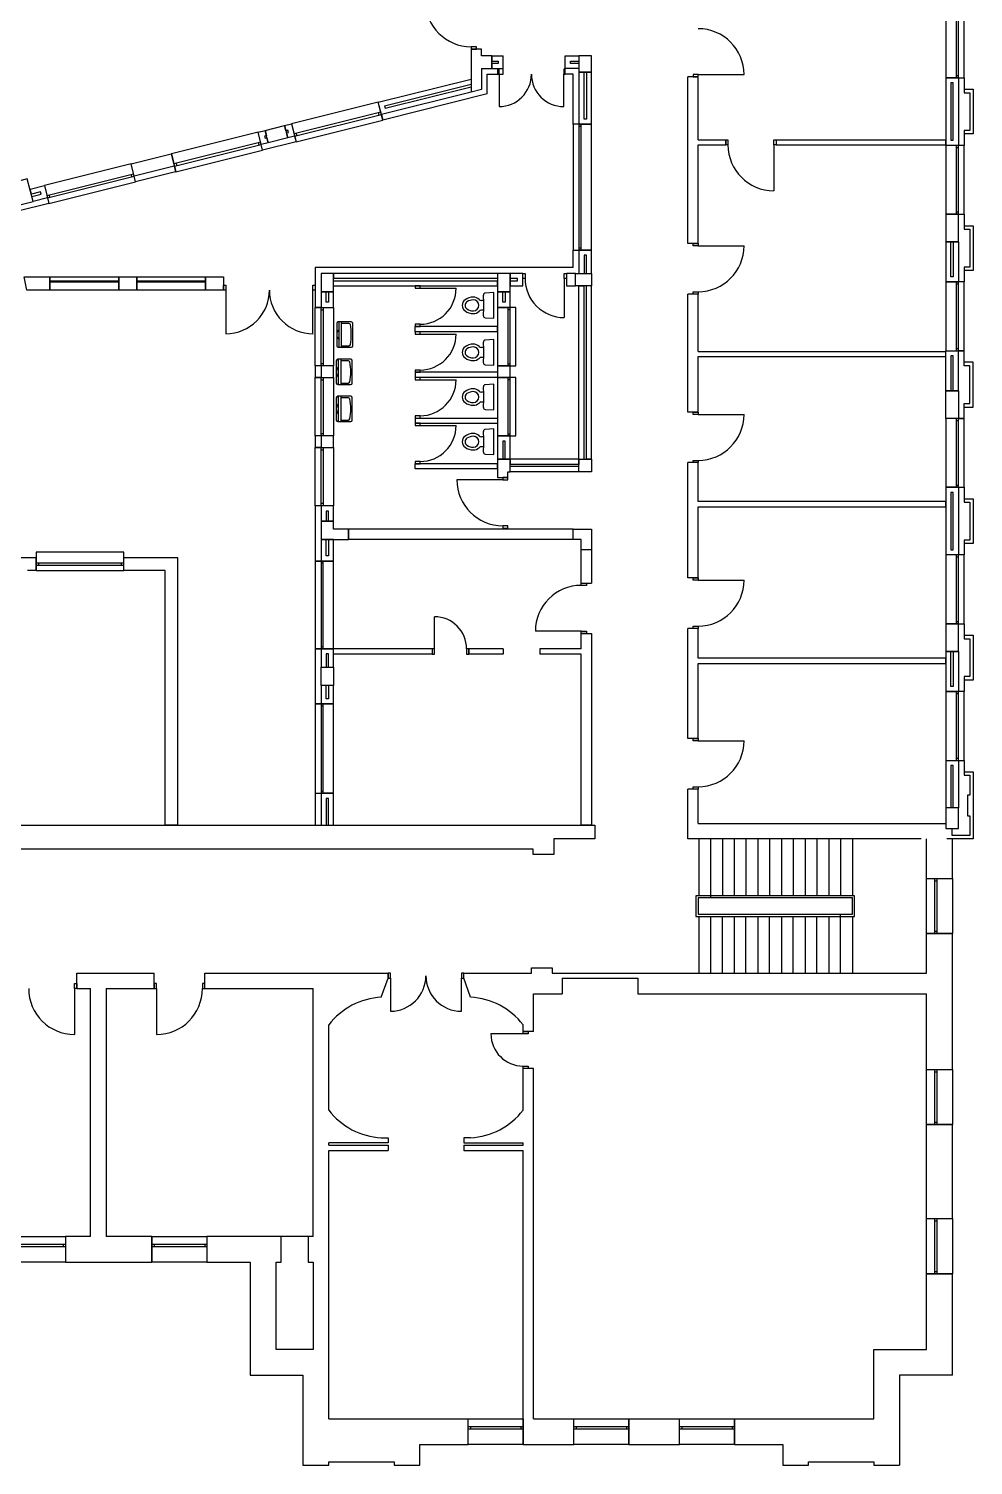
# Model space of a CAD drawing. Header units: millimetres. Extents: x -242071 to 82444, y -53139 to 112036.
# Drawn here: x 25009 to 45938, y -41702 to -9895 of the extents above; entities that cross this region are included whole.
import ezdxf

# ---------------------------------------------------------------- set-up
doc = ezdxf.new("R2010")
doc.units = ezdxf.units.MM
for name, color, linetype in [('Columns_conc_steel_timber', 5, 'Continuous'), ('Fixture_Sanitary', 2, 'Continuous'), ('Open_stairs_and_ramps', 2, 'Continuous'), ('Walls_brick_block_etc', 3, 'Continuous'), ('Windows_and_doors_to_brickwork', 1, 'Continuous')]:
    doc.layers.add(name, color=color, linetype=linetype)

msp = doc.modelspace()

# ---------------------------------------------------------------- linework, layer by layer
at = {"layer": 'Columns_conc_steel_timber', "color": 4, "linetype": 'Continuous'}
for p, q in [((34813.1, -10346), (34813.1, -11296.8)), ((35041.7, -10777.8), (35041.7, -11242.2)), ((35041.7, -11242.2), (34813.1, -11296.8)), ((37124.5, -15591.1), (37124.5, -15311.7)), ((37124.5, -15311.7), (37480.1, -15311.7)), ((37480.1, -15311.7), (37480.1, -15591.1)), ((37480.1, -15591.1), (37124.5, -15591.1)), ((37073.7, -20975.9), (37480.1, -20975.9))]:
    msp.add_line(p, q, dxfattribs=at)
for points in [[(35041.7, -10777.8), (35270.3, -10777.8), (35270.3, -10498.4), (35041.7, -10498.4), (35041.7, -10346), (34813.1, -10346)], [(37480.1, -10498.4), (37200.7, -10498.4), (37200.7, -10854), (37480.1, -10854), (37480.1, -10498.4)], [(30247.8, -12148.9), (30679.1, -12041.3), (30746.7, -12312.4), (30315.4, -12420), (30247.8, -12148.9)], [(27345.8, -13161.2), (27278.2, -12890.1), (28165.4, -12668.7), (28233, -12939.7), (27345.8, -13161.2)], [(24838.3, -13787), (25109.4, -13719.3), (24976.5, -13218.2), (24706.5, -13289.8)], [(45608.1, -14613.2), (45608.1, -14003.6), (45328.7, -14003.6), (45328.7, -14613.2), (45608.1, -14613.2)], [(31765.1, -15718.1), (31765.1, -15311.7), (31485.7, -15311.7), (31485.7, -15718.1), (31765.1, -15718.1)], [(35676.7, -15718.1), (35676.7, -15311.7), (35397.3, -15311.7), (35397.3, -15718.1), (35676.7, -15718.1)], [(45608.1, -17915.2), (45608.1, -18524.8), (45328.7, -18524.8), (45328.7, -17915.2), (45608.1, -17915.2)], [(35676.7, -19426.5), (35397.3, -19426.5), (35397.3, -19832.9), (35625.9, -19832.9), (35625.9, -19705.9), (35676.7, -19705.9), (35676.7, -19426.5)], [(37480.1, -19705.9), (37200.7, -19705.9), (37200.7, -19426.5), (37480.1, -19426.5), (37480.1, -19705.9)], [(32095.3, -21204.5), (32095.3, -20975.9), (31765.1, -20975.9), (31765.1, -20798.1), (31485.7, -20798.1), (31485.7, -21204.5), (32095.3, -21204.5)], [(37480.1, -20975.9), (37480.1, -21433.1), (37251.5, -21433.1), (37251.5, -21204.5), (37073.7, -21204.5), (37073.7, -20975.9)], [(45608.1, -23681), (45608.1, -23071.4), (45328.7, -23071.4), (45328.7, -23681), (45608.1, -23681)], [(31765.1, -24436.7), (31485.7, -24436.7), (31485.7, -24030.3), (31765.1, -24030.3), (31765.1, -24436.7)], [(45608.1, -27605.3), (45608.1, -27148.1), (45328.7, -27148.1), (45328.7, -27605.3), (45608.1, -27605.3)]]:
    msp.add_lwpolyline(points, dxfattribs=at)
at = {"layer": 'Fixture_Sanitary', "color": 1, "linetype": 'Continuous'}
for p, q in [((35315.2, -15735.1), (35121.7, -15747.4)), ((35092.7, -15910.1), (35041.8, -15910.1)), ((35092.7, -16130.1), (35041.8, -16130.1)), ((31836, -16419.5), (31836, -16913.6)), ((32156.4, -16386.6), (31869, -16386.6)), ((31885.4, -16946.6), (31885.4, -16386.6)), ((31934.8, -16386.6), (31934.8, -16946.6)), ((32103.1, -16419.5), (31934.8, -16419.5)), ((32189.3, -16913.6), (32189.3, -16419.5)), ((35315.2, -16776.1), (35121.7, -16788.4)), ((31869, -16946.6), (32156.4, -16946.6)), ((31934.8, -16913.6), (32103.1, -16913.6)), ((35092.7, -16951.1), (35041.8, -16951.1)), ((35092.7, -17171.1), (35041.8, -17171.1)), ((31824.5, -17247.5), (31824.5, -17741.6)), ((32144.9, -17214.5), (31857.4, -17214.5)), ((31873.9, -17774.5), (31873.9, -17214.5)), ((31923.3, -17214.5), (31923.3, -17774.5)), ((32091.6, -17247.5), (31923.3, -17247.5)), ((32177.8, -17741.6), (32177.8, -17247.5)), ((31857.4, -17774.5), (32144.9, -17774.5)), ((31923.3, -17741.6), (32091.6, -17741.6)), ((35315.2, -17765.2), (35121.7, -17777.5)), ((31824.5, -18066.6), (31824.5, -18560.7)), ((32144.9, -18033.6), (31857.4, -18033.6)), ((31873.9, -18593.6), (31873.9, -18033.6)), ((31923.3, -18033.6), (31923.3, -18593.6)), ((32091.6, -18066.6), (31923.3, -18066.6)), ((32177.8, -18560.7), (32177.8, -18066.6)), ((35092.7, -17940.2), (35041.8, -17940.2)), ((35092.7, -18160.2), (35041.8, -18160.2)), ((31857.4, -18593.6), (32144.9, -18593.6)), ((31923.3, -18560.7), (32091.6, -18560.7)), ((35315.2, -18754.2), (35121.7, -18766.6)), ((35092.7, -18929.2), (35041.8, -18929.2)), ((35092.7, -19149.2), (35041.8, -19149.2))]:
    msp.add_line(p, q, dxfattribs=at)
for points in [[(35121.7, -16292.7), (35315.2, -16305.1), (35315.2, -15735.1)], [(35121.7, -17333.7), (35315.2, -17346.1), (35315.2, -16776.1)], [(35121.7, -18322.8), (35315.2, -18335.2), (35315.2, -17765.2)], [(35121.7, -19311.9), (35315.2, -19324.2), (35315.2, -18754.2)]]:
    msp.add_lwpolyline(points, dxfattribs=at)
for centre, radius, start, end in [((34766.5, -16020.1), 151.3, 126.6261, 180), ((34860.7, -16146.8), 309.2, 90, 126.6263), ((34860.7, -16156.8), 257.7, 90, 123.32962), ((34860.7, -16020.1), 182.5, 46.36985, 90), ((34860.7, -16020.1), 121, 270, 90), ((35041.8, -15830.1), 80, 226.37005, 270), ((35124.2, -15787.4), 40, 93.65683, 185.38977), ((32657.7, -16020.1), 2437.5, 354.60986, 5.39017), ((34766.5, -16020.1), 151.3, 180, 233.37362), ((34860.7, -15893.4), 309.2, 233.3737, 270), ((34770.7, -16020.1), 94.1, 123.32945, 180), ((34770.7, -16020.1), 94.1, 180, 236.67095), ((34860.7, -15883.4), 257.7, 236.67053, 270), ((34860.7, -16020.1), 182.5, 270, 313.63041), ((35041.8, -16210.1), 80, 90, 133.62995), ((31869, -16419.5), 32.9, 90, 180), ((32103.1, -16452.5), 32.9, 10.8411, 90), ((30985.1, -16666.6), 1171.3, 349.15806, 10.84194), ((32156.4, -16419.5), 32.9, 0, 90), ((35124.2, -16252.8), 40, 174.61023, 266.34317), ((31995.2, -16666.6), 159.2, 133.60285, 226.3973), ((35124.2, -16828.4), 40, 93.65688, 185.38977), ((32657.7, -17061.1), 2437.5, 354.60983, 5.39016), ((31869, -16913.6), 32.9, 180, 270), ((32103.1, -16880.7), 32.9, 270, 349.15994), ((32156.4, -16913.6), 32.9, 270, 0), ((34766.5, -17061.1), 151.3, 126.62624, 180), ((34766.5, -17061.1), 151.3, 180, 233.37376), ((34860.7, -17187.8), 309.2, 90, 126.6263), ((34770.7, -17061.1), 94.1, 123.32966, 180), ((34770.7, -17061.1), 94.1, 180, 236.67116), ((34860.7, -17197.8), 257.7, 90, 123.32969), ((34860.7, -16924.4), 257.7, 236.6706, 270), ((34860.7, -17061.1), 182.5, 46.36972, 90), ((34860.7, -17061.1), 121, 270, 90), ((35041.8, -16871.1), 80, 226.36975, 270), ((35041.8, -17251.1), 80, 90, 133.62995), ((31857.4, -17247.5), 32.9, 90, 180), ((31983.7, -17494.5), 159.2, 133.6027, 226.3973), ((32091.6, -17280.4), 32.9, 10.84086, 90), ((30973.6, -17494.5), 1171.3, 349.15806, 10.84191), ((32144.9, -17247.5), 32.9, 0, 90), ((34860.7, -16934.4), 309.2, 233.3737, 270), ((34860.7, -17061.1), 182.5, 270, 313.63028), ((35124.2, -17293.8), 40, 174.6111, 266.34317), ((31857.4, -17741.6), 32.9, 180, 270), ((32091.6, -17708.6), 32.9, 270, 349.1581), ((32144.9, -17741.6), 32.9, 270, 0), ((35124.2, -17817.4), 40, 93.65683, 185.38977), ((31857.4, -18066.6), 32.9, 90, 180), ((32091.6, -18099.5), 32.9, 10.84295, 90), ((30973.6, -18313.6), 1171.3, 349.15806, 10.84191), ((32144.9, -18066.6), 32.9, 0, 90), ((34766.5, -18050.2), 151.3, 126.6261, 180), ((34766.5, -18050.2), 151.3, 180, 233.37362), ((34860.7, -18176.8), 309.2, 90, 126.62624), ((34770.7, -18050.2), 94.1, 123.32966, 180), ((34770.7, -18050.2), 94.1, 180, 236.67095), ((34860.7, -18186.9), 257.7, 90, 123.32977), ((34860.7, -17913.4), 257.7, 236.67053, 270), ((34860.7, -18050.2), 182.5, 46.36985, 90), ((34860.7, -18050.2), 121, 270, 90), ((35041.8, -17860.2), 80, 226.37005, 270), ((32657.7, -18050.2), 2437.5, 354.60984, 5.39017), ((31983.7, -18313.6), 159.2, 133.60285, 226.39761), ((34860.7, -17923.5), 309.2, 233.3737, 270), ((34860.7, -18050.2), 182.5, 270, 313.63028), ((35041.8, -18240.2), 80, 90, 133.63025), ((35124.2, -18282.9), 40, 174.61023, 266.34323), ((31857.4, -18560.7), 32.9, 180, 270), ((32091.6, -18527.7), 32.9, 270, 349.15914), ((32144.9, -18560.7), 32.9, 270, 0), ((34766.5, -19039.2), 151.3, 126.62638, 180), ((34766.5, -19039.2), 151.3, 180, 233.3739), ((34860.7, -19165.9), 309.2, 90, 126.62637), ((34770.7, -19039.2), 94.1, 123.32966, 180), ((34770.7, -19039.2), 94.1, 180, 236.67157), ((34860.7, -19176), 257.7, 90, 123.32969), ((34860.7, -19039.2), 182.5, 46.36972, 90), ((34860.7, -19039.2), 121, 270, 90), ((35041.8, -18849.2), 80, 226.36975, 270), ((35124.2, -18806.5), 40, 93.65688, 185.39064), ((32657.7, -19039.2), 2437.5, 354.60983, 5.39014), ((34860.7, -18912.5), 309.2, 233.37376, 270), ((34860.7, -18902.5), 257.7, 236.67075, 270), ((34860.7, -19039.2), 182.5, 270, 313.63028), ((35041.8, -19229.2), 80, 90, 133.62965), ((35124.2, -19271.9), 40, 174.6111, 266.34323)]:
    msp.add_arc(centre, radius, start, end, dxfattribs=at)
at = {"layer": 'Open_stairs_and_ramps', "color": 2, "linetype": 'Continuous'}
for p, q in [((39854.1, -27833.9), (39854.1, -29091.2)), ((40116, -27833.9), (40116, -29142)), ((40377.8, -27833.9), (40377.8, -29091.2)), ((40639.7, -27833.9), (40639.7, -29091.2)), ((40901.6, -27833.9), (40901.6, -29091.2)), ((41163.5, -27833.9), (41163.5, -29091.2)), ((41425.4, -27833.9), (41425.4, -29091.2)), ((41687.3, -27833.9), (41687.3, -29091.2)), ((41949.2, -27833.9), (41949.2, -29091.2)), ((42211.1, -27833.9), (42211.1, -29091.2)), ((42473, -27833.9), (42473, -29091.2)), ((42734.8, -27833.9), (42734.8, -29091.2)), ((42996.7, -27833.9), (42996.7, -29091.2)), ((43258.6, -27833.9), (43258.6, -29091.2)), ((39854.1, -29548.4), (39854.1, -30805.7)), ((40116, -29548.4), (40116, -30805.7)), ((40377.8, -30805.7), (40377.8, -29548.4)), ((40639.7, -29548.4), (40639.7, -30805.7)), ((40901.6, -30805.7), (40901.6, -29548.4)), ((41163.5, -29548.4), (41163.5, -30805.7)), ((41425.4, -30805.7), (41425.4, -29548.4)), ((41687.3, -29548.4), (41687.3, -30805.7)), ((41949.2, -30805.7), (41949.2, -29548.4)), ((42211.1, -29548.4), (42211.1, -30805.7)), ((42473, -30805.7), (42473, -29548.4)), ((42734.8, -29548.4), (42734.8, -30805.7)), ((42996.7, -30805.7), (42996.7, -29497.6)), ((43258.6, -29548.4), (43258.6, -30805.7))]:
    msp.add_line(p, q, dxfattribs=at)
for points in [[(43309.4, -29548.4), (43309.4, -29091.2), (39791.5, -29091.2), (39791.5, -29548.4), (43309.4, -29548.4)], [(43258.6, -29497.6), (43258.6, -29142), (39842.3, -29142), (39842.3, -29497.6), (43258.6, -29497.6)]]:
    msp.add_lwpolyline(points, dxfattribs=at)
at = {"layer": 'Walls_brick_block_etc', "color": 3, "linetype": 'Continuous'}
for p, q in [((35270.3, -10498.4), (35524.3, -10498.4)), ((35270.3, -10498.4), (35270.3, -10612.7)), ((35270.3, -10663.5), (35270.3, -10777.8)), ((35270.3, -10777.8), (35524.3, -10777.8)), ((35524.3, -10777.8), (35524.3, -10498.4)), ((35524.3, -10904.8), (35524.3, -10777.8)), ((36897.3, -10904.8), (36897.3, -10777.8)), ((35168.7, -10904.8), (35524.3, -10904.8)), ((35168.7, -11339.7), (35168.7, -10904.8)), ((37073.7, -10904.8), (36897.3, -10904.8)), ((37073.7, -12009.7), (37073.7, -10904.8)), ((39842.3, -10962), (39613.7, -10962)), ((39613.7, -14651.3), (39613.7, -10962)), ((39842.3, -12352.6), (39842.3, -10962)), ((45608.1, -10981), (45328.7, -10981)), ((45328.7, -10981), (45328.7, -12479.6)), ((45443, -11095.3), (45443, -12365.3)), ((45493.8, -11095.3), (45443, -11095.3)), ((45493.8, -12365.3), (45493.8, -11095.3)), ((45608.1, -10981), (45735.1, -10981)), ((45608.1, -10981), (45608.1, -12479.6)), ((45735.1, -10981), (45735.1, -11311.2)), ((35168.7, -11339.7), (32853.7, -11917.5)), ((45735.1, -11235), (45938.3, -11235)), ((45735.1, -11311.2), (45862.1, -11311.2)), ((45862.1, -11311.2), (45862.1, -12149.4)), ((45938.3, -11235), (45938.3, -12225.6)), ((32823, -11794.2), (32853.7, -11917.5)), ((37200.7, -12009.7), (37073.7, -12009.7)), ((39842.3, -12352.6), (40451.9, -12352.6)), ((40451.9, -12352.6), (40451.9, -12466.9)), ((41569.5, -12352.6), (45328.7, -12352.6)), ((41569.5, -12352.6), (41569.5, -12466.9)), ((45328.7, -12466.9), (45328.7, -12352.6)), ((45443, -12365.3), (45493.8, -12365.3)), ((45735.1, -12149.4), (45735.1, -12479.6)), ((45862.1, -12149.4), (45735.1, -12149.4)), ((45938.3, -12225.6), (45735.1, -12225.6)), ((39842.3, -12466.9), (40451.9, -12466.9)), ((39842.3, -14651.3), (39842.3, -12466.9)), ((41569.5, -12466.9), (45328.7, -12466.9)), ((45608.1, -12479.6), (45328.7, -12479.6)), ((45735.1, -12479.6), (45608.1, -12479.6)), ((25454.3, -13764.1), (24765.7, -13936)), ((45328.7, -14613.2), (45328.7, -15502.2)), ((45608.1, -14613.2), (45328.7, -14613.2)), ((45608.1, -14613.2), (45608.1, -15502.2)), ((37073.7, -15184.7), (37073.7, -14797.4)), ((39842.3, -14651.3), (39613.7, -14651.3)), ((31358.7, -15184.7), (31358.7, -16067.4)), ((37073.7, -15184.7), (31358.7, -15184.7)), ((24911.4, -15389.2), (25478.7, -15389.2)), ((25478.7, -15389.2), (25478.7, -15683.6)), ((31765.1, -15311.7), (31765.1, -15426)), ((35397.3, -15311.7), (31765.1, -15311.7)), ((35397.3, -15426), (31765.1, -15426)), ((31765.1, -15591.1), (31765.1, -15476.8)), ((31765.1, -15476.8), (35397.3, -15476.8)), ((35397.3, -15311.7), (35397.3, -15426)), ((35397.3, -15591.1), (35397.3, -15476.8)), ((45328.7, -15502.2), (45608.1, -15502.2)), ((31765.1, -15591.1), (35397.3, -15591.1)), ((37200.7, -15591.1), (37315, -15591.1)), ((37200.7, -19426.5), (37200.7, -15591.1)), ((37315, -19426.5), (37315, -15591.1)), ((37365.8, -19426.5), (37365.8, -15591.1)), ((37480.1, -15591.1), (37365.8, -15591.1)), ((37480.1, -19426.5), (37480.1, -15591.1)), ((39842.3, -15768.9), (39613.7, -15768.9)), ((39613.7, -18385.1), (39613.7, -15768.9)), ((39842.3, -17038.9), (39842.3, -15768.9)), ((31485.7, -16067.4), (31358.7, -16067.4)), ((33568.5, -16603.9), (33568.5, -16489.6)), ((35397.3, -16489.6), (33568.5, -16489.6)), ((35397.3, -16603.9), (35397.3, -16489.6)), ((35397.3, -16603.9), (33568.5, -16603.9)), ((39842.3, -17038.9), (45328.7, -17038.9)), ((39842.3, -17153.2), (45328.7, -17153.2)), ((39842.3, -18385.1), (39842.3, -17153.2)), ((45328.7, -17915.2), (45328.7, -17026.2)), ((45328.7, -17026.2), (45608.1, -17026.2)), ((45328.7, -17153.2), (45328.7, -17038.9)), ((45608.1, -17915.2), (45608.1, -17026.2)), ((31358.7, -17362.8), (31358.7, -17616.8)), ((31485.7, -17362.8), (31358.7, -17362.8)), ((31485.7, -17616.8), (31358.7, -17616.8)), ((35397.3, -17502.5), (33568.5, -17502.5)), ((33568.5, -17502.5), (33568.5, -17616.8)), ((35397.3, -17616.8), (33568.5, -17616.8)), ((35397.3, -17502.5), (35397.3, -17616.8)), ((45608.1, -17915.2), (45328.7, -17915.2)), ((39842.3, -18385.1), (39613.7, -18385.1)), ((33568.5, -18515.3), (33568.5, -18629.6)), ((33568.5, -18515.3), (35397.3, -18515.3)), ((33568.5, -18629.6), (35397.3, -18629.6)), ((35397.3, -18515.3), (35397.3, -18629.6)), ((31358.7, -18912.2), (31358.7, -19166.2)), ((31485.7, -18912.2), (31358.7, -18912.2)), ((31485.7, -19166.2), (31358.7, -19166.2)), ((33568.5, -19642.4), (33568.5, -19528.1)), ((35397.3, -19528.1), (33568.5, -19528.1)), ((35397.3, -19642.4), (33568.5, -19642.4)), ((35397.3, -19642.4), (35397.3, -19528.1)), ((35676.7, -19426.5), (35676.7, -19540.8)), ((37200.7, -19426.5), (35676.7, -19426.5)), ((37200.7, -19540.8), (35676.7, -19540.8)), ((35676.7, -19705.9), (35676.7, -19591.6)), ((37200.7, -19591.6), (35676.7, -19591.6)), ((37200.7, -19705.9), (35676.7, -19705.9)), ((37200.7, -19426.5), (37315, -19426.5)), ((37200.7, -19426.5), (37200.7, -19540.8)), ((37200.7, -19705.9), (37200.7, -19591.6)), ((37480.1, -19426.5), (37365.8, -19426.5)), ((39842.3, -19502.7), (39613.7, -19502.7)), ((39613.7, -22055.4), (39613.7, -19502.7)), ((39842.3, -20366.3), (39842.3, -19502.7)), ((45328.7, -20048.8), (45328.7, -21547.4)), ((45608.1, -20048.8), (45328.7, -20048.8)), ((45443, -20163.1), (45443, -21433.1)), ((45493.8, -20163.1), (45443, -20163.1)), ((45493.8, -21433.1), (45493.8, -20163.1)), ((45608.1, -20048.8), (45735.1, -20048.8)), ((45608.1, -20048.8), (45608.1, -21547.4)), ((45735.1, -20048.8), (45735.1, -20379)), ((45735.1, -20302.8), (45938.3, -20302.8)), ((45938.3, -20302.8), (45938.3, -21293.4)), ((31358.7, -20461.6), (31358.7, -21680.8)), ((31485.7, -20461.6), (31358.7, -20461.6)), ((39842.3, -20480.6), (45328.7, -20480.6)), ((39842.3, -22055.4), (39842.3, -20480.6)), ((45735.1, -20379), (45862.1, -20379)), ((45862.1, -20379), (45862.1, -21217.2)), ((32095.3, -20975.9), (32095.3, -21204.5)), ((37073.7, -20975.9), (32095.3, -20975.9)), ((37073.7, -21204.5), (37073.7, -20975.9)), ((31650.8, -21204.5), (31650.8, -21566.5)), ((37073.7, -21204.5), (32095.3, -21204.5)), ((45862.1, -21217.2), (45735.1, -21217.2)), ((45735.1, -21217.2), (45735.1, -21547.4)), ((45938.3, -21293.4), (45735.1, -21293.4)), ((25173.8, -21610.9), (24208.6, -21610.9)), ((25173.8, -21890.3), (25173.8, -21610.9)), ((28310.7, -21610.9), (27116.9, -21610.9)), ((27116.9, -21890.3), (27116.9, -21610.9)), ((28310.7, -27529.1), (28310.7, -21610.9)), ((37251.5, -22169.7), (37251.5, -21433.1)), ((37480.1, -21433.1), (37251.5, -21433.1)), ((37480.1, -21433.1), (37480.1, -22169.7)), ((45608.1, -21547.4), (45328.7, -21547.4)), ((45443, -21433.1), (45493.8, -21433.1)), ((45735.1, -21547.4), (45608.1, -21547.4)), ((25173.8, -21890.3), (24983.3, -21890.3)), ((28031.3, -21890.3), (27116.9, -21890.3)), ((28031.3, -27529.1), (28031.3, -21890.3)), ((31358.7, -21680.8), (31485.7, -21680.8)), ((37251.5, -22169.7), (37480.1, -22169.7)), ((39842.3, -22055.4), (39613.7, -22055.4)), ((39842.3, -23173), (39613.7, -23173)), ((39613.7, -25611.4), (39613.7, -23173)), ((39842.3, -23833.4), (39842.3, -23173)), ((37251.5, -23287.3), (37480.1, -23287.3)), ((37251.5, -23626.8), (37251.5, -23287.3)), ((37480.1, -23287.3), (37480.1, -27529.1)), ((31485.7, -23623.9), (31358.7, -23623.9)), ((31358.7, -23623.9), (31358.7, -24843.1)), ((33949.5, -23626.8), (31765.1, -23626.8)), ((31765.1, -23741.1), (31765.1, -23626.8)), ((33949.5, -23741.1), (31765.1, -23741.1)), ((33949.5, -23626.8), (33949.5, -23741.1)), ((35524.3, -23626.8), (34762.3, -23626.8)), ((34762.3, -23626.8), (34762.3, -23741.1)), ((35524.3, -23741.1), (34762.3, -23741.1)), ((35524.3, -23626.8), (35524.3, -23741.1)), ((37251.5, -23626.8), (36337.1, -23626.8)), ((36337.1, -23626.8), (36337.1, -23741.1)), ((37251.5, -23741.1), (36337.1, -23741.1)), ((37251.5, -27529.1), (37251.5, -23741.1)), ((45328.7, -23681), (45328.7, -24570)), ((45608.1, -23681), (45328.7, -23681)), ((45608.1, -23681), (45608.1, -24570)), ((39842.3, -23947.7), (45328.7, -23947.7)), ((39842.3, -25611.4), (39842.3, -23947.7)), ((45328.7, -24570), (45608.1, -24570)), ((31358.7, -24843.1), (31485.7, -24843.1)), ((39842.3, -25611.4), (39613.7, -25611.4)), ((45328.7, -26094), (45608.1, -26094)), ((45328.7, -26094), (45328.7, -27148.1)), ((45493.8, -26208.3), (45443, -26208.3)), ((45443, -26208.3), (45443, -27148.1)), ((45493.8, -27148.1), (45493.8, -26208.3)), ((45608.1, -26094), (45608.1, -27148.1)), ((45608.1, -26094), (45735.1, -26094)), ((45735.1, -26094), (45735.1, -26424.2)), ((45735.1, -26348), (45938.3, -26348)), ((45938.3, -26348), (45938.3, -27833.9)), ((45735.1, -26424.2), (45862.1, -26424.2)), ((45862.1, -26424.2), (45862.1, -26862.4)), ((31358.7, -26824.3), (31358.7, -27529.1)), ((39613.7, -27833.9), (39613.7, -26729)), ((39842.3, -26729), (39613.7, -26729)), ((39842.3, -27491), (39842.3, -26729)), ((45862.1, -26862.4), (45811.3, -26862.4)), ((45811.3, -26862.4), (45811.3, -27319.6)), ((45608.1, -27148.1), (45328.7, -27148.1)), ((45811.3, -27319.6), (45862.1, -27319.6)), ((45862.1, -27319.6), (45862.1, -27757.7)), ((21821, -27529.1), (37556.3, -27529.1)), ((28310.7, -27529.1), (28031.3, -27529.1)), ((37480.1, -27529.1), (37251.5, -27529.1)), ((37556.3, -27529.1), (37556.3, -27833.9)), ((39842.3, -27491), (45328.7, -27491)), ((45468.4, -27757.7), (45468.4, -27605.3)), ((44782.6, -27833.9), (39613.7, -27833.9)), ((44903.3, -28710.2), (44903.3, -27833.9)), ((45938.3, -27833.9), (45354.1, -27833.9)), ((45862.1, -27757.7), (45468.4, -27757.7)), ((45474.8, -28710.2), (45474.8, -27833.9)), ((36184.7, -28062.5), (21821, -28062.5)), ((44903.3, -28710.2), (45474.8, -28710.2)), ((44903.3, -29929.4), (45474.8, -29929.4)), ((44903.3, -30805.7), (44903.3, -29929.4)), ((45474.8, -32939.3), (45474.8, -29929.4)), ((26075.5, -30805.7), (27790, -30805.7)), ((26075.5, -31148.6), (26075.5, -30805.7)), ((27790, -31148.6), (27790, -30805.7)), ((28907.6, -31148.6), (28907.6, -30805.7)), ((28907.6, -30805.7), (32971.6, -30805.7)), ((34648, -30920), (34648, -30805.7)), ((34648, -30805.7), (36146.6, -30805.7)), ((36603.8, -30805.7), (44903.3, -30805.7)), ((26075.5, -31148.6), (26380.3, -31148.6)), ((26380.3, -36635), (26380.3, -31148.6)), ((26723.2, -31148.6), (26723.2, -36635)), ((26723.2, -31148.6), (27790, -31148.6)), ((28907.6, -31148.6), (31314.3, -31148.6)), ((31314.3, -36635), (31314.3, -31148.6)), ((34800.4, -31339.1), (34648, -30920)), ((36832.4, -30920), (36832.4, -31262.9)), ((36832.4, -30920), (38508.8, -30920)), ((38508.8, -30920), (38508.8, -31262.9)), ((36191.1, -32101.1), (36191.1, -31262.9)), ((36191.1, -31262.9), (36832.4, -31262.9)), ((38508.8, -31262.9), (44903.3, -31262.9)), ((44903.3, -32939.3), (44903.3, -31262.9)), ((31657.2, -33841), (31657.2, -31948.7)), ((35962.5, -32101.1), (35962.5, -31948.7)), ((36191.1, -32101.1), (35962.5, -32101.1)), ((35962.5, -33841), (35962.5, -32913.9)), ((36191.1, -32913.9), (35962.5, -32913.9)), ((36191.1, -40673.6), (36191.1, -32913.9)), ((44903.3, -32939.3), (45474.8, -32939.3)), ((44903.3, -34158.5), (45474.8, -34158.5)), ((44903.3, -36241.3), (44903.3, -34158.5)), ((45474.8, -36241.3), (45474.8, -34158.5)), ((31657.2, -34615.7), (31657.2, -34564.9)), ((31657.2, -34615.7), (32971.6, -34615.7)), ((32971.6, -34615.7), (32971.6, -34730)), ((34648, -34615.7), (34648, -34730)), ((34648, -34615.7), (35962.5, -34615.7)), ((35962.5, -34615.7), (35962.5, -34564.9)), ((31657.2, -40673.6), (31657.2, -34730)), ((31657.2, -34730), (32971.6, -34730)), ((34648, -34730), (35962.5, -34730)), ((35962.5, -40673.6), (35962.5, -34730)), ((44903.3, -36241.3), (45474.8, -36241.3)), ((25821.5, -36635), (25821.5, -37206.5)), ((26380.3, -36635), (25821.5, -36635)), ((27739.2, -36635), (26723.2, -36635)), ((27739.2, -36635), (27739.2, -37206.5)), ((28958.4, -36635), (28958.4, -37206.5)), ((31200, -36635), (28958.4, -36635)), ((25821.5, -37206.5), (27739.2, -37206.5)), ((28958.4, -37206.5), (29917.3, -37206.5)), ((44903.3, -39136.9), (44903.3, -37460.5)), ((44903.3, -37460.5), (45474.8, -37460.5)), ((45474.8, -39708.4), (45474.8, -37460.5)), ((43734.9, -39136.9), (44903.3, -39136.9)), ((43734.9, -40673.6), (43734.9, -39136.9)), ((31085.7, -39708.4), (31085.7, -41702.3)), ((31657.2, -40673.6), (34743.3, -40673.6)), ((34743.3, -41245.1), (34743.3, -40673.6)), ((35962.5, -41245.1), (35962.5, -40673.6)), ((36191.1, -40673.6), (37086.4, -40673.6)), ((37086.4, -41245.1), (37086.4, -40673.6)), ((38305.6, -40673.6), (39429.6, -40673.6)), ((38305.6, -41245.1), (38305.6, -40673.6)), ((39429.6, -41245.1), (39429.6, -40673.6)), ((40648.8, -41245.1), (40648.8, -40673.6)), ((40648.8, -40673.6), (43734.9, -40673.6)), ((33676.5, -41245.1), (34743.3, -41245.1)), ((35962.5, -41245.1), (37086.4, -41245.1)), ((38305.6, -41245.1), (39429.6, -41245.1)), ((40648.8, -41245.1), (41715.6, -41245.1))]:
    msp.add_line(p, q, dxfattribs=at)
for points in [[(35270.3, -10612.7), (35410, -10612.7), (35410, -10663.5), (35270.3, -10663.5)], [(37200.7, -10498.4), (37200.7, -10777.8), (36897.3, -10777.8), (36897.3, -10498.4), (37200.7, -10498.4)], [(37200.7, -10663.5), (37011.6, -10663.5), (37011.6, -10612.7), (37200.7, -10612.7)], [(32755.3, -11523.1), (34813.1, -11009.6), (34813.1, -11127.2), (32893.9, -11606.4), (32906.2, -11655.7), (34813.1, -11179.4), (34813.1, -11297.6), (32823, -11794.2), (32755.3, -11523.1)], [(37480.1, -12009.7), (37480.1, -10854), (37200.7, -10854), (37200.7, -12009.7), (37480.1, -12009.7)], [(37365.8, -10854), (37365.8, -11895.4), (37315, -11895.4), (37315, -10854)], [(30679.1, -12041.3), (30833.1, -12002.9), (30900.7, -12274), (30746.7, -12312.4), (30719, -12201.5), (30762.2, -12190.7), (30749.9, -12141.5), (30706.7, -12152.2), (30679.1, -12041.3)], [(30093.8, -12187.4), (30247.8, -12148.9), (30275.5, -12259.8), (30232.3, -12270.6), (30244.6, -12319.9), (30287.8, -12309.1), (30315.4, -12420), (30161.4, -12458.5), (30093.8, -12187.4)], [(30900.7, -12274), (30931.5, -12397.2), (30192.2, -12581.7), (30161.4, -12458.5)], [(28233, -12939.7), (28263.8, -13063), (27376.6, -13284.4), (27345.8, -13161.2)], [(25037.8, -13449.2), (25355.9, -13369.8), (25423.6, -13640.9), (25109.4, -13719.3), (25080.1, -13608.8), (25285, -13557.7), (25272.7, -13508.4), (25067.1, -13559.7), (25037.8, -13449.2)], [(45608.1, -14003.6), (45735.1, -14003.6), (45735.1, -14333.8), (45862.1, -14333.8), (45862.1, -15172), (45735.1, -15172), (45735.1, -15502.2), (45608.1, -15502.2)], [(45735.1, -14257.6), (45938.3, -14257.6), (45938.3, -15248.2), (45735.1, -15248.2)], [(45493.8, -14613.2), (45493.8, -15387.9), (45443, -15387.9), (45443, -14613.2)], [(37480.1, -15311.7), (37480.1, -14797.4), (37200.7, -14797.4), (37200.7, -15311.7), (37480.1, -15311.7)], [(37365.8, -15311.7), (37365.8, -14911.7), (37315, -14911.7), (37315, -15311.7)], [(25478.7, -15683.6), (24968.6, -15683.6), (24911.4, -15389.2)], [(27002.7, -15683.6), (27002.7, -15389.2), (27402.7, -15389.2), (27402.7, -15683.6), (27002.7, -15683.6)], [(28926.7, -15683.6), (28926.7, -15389.2), (29326.7, -15389.2), (29326.7, -15683.6), (28926.7, -15683.6)], [(35956.1, -15591.1), (35956.1, -15311.7), (35676.7, -15311.7), (35676.7, -15591.1), (35956.1, -15591.1)], [(35676.7, -15476.8), (35841.8, -15476.8), (35841.8, -15426), (35676.7, -15426)], [(37124.5, -15591.1), (37124.5, -15311.7), (36921.3, -15311.7), (36921.3, -15591.1), (37124.5, -15591.1)], [(31765.1, -16067.4), (31765.1, -15718.1), (31485.7, -15718.1), (31485.7, -16067.4), (31765.1, -16067.4)], [(31650.8, -15718.1), (31650.8, -15953.1), (31600, -15953.1), (31600, -15718.1)], [(35676.7, -16067.4), (35676.7, -15718.1), (35397.3, -15718.1), (35397.3, -16067.4), (35676.7, -16067.4)], [(35562.4, -15718.1), (35562.4, -15953.1), (35511.6, -15953.1), (35511.6, -15718.1)], [(45493.8, -17915.2), (45493.8, -17140.5), (45443, -17140.5), (45443, -17915.2)], [(45608.1, -18524.8), (45735.1, -18524.8), (45735.1, -18194.6), (45862.1, -18194.6), (45862.1, -17356.4), (45735.1, -17356.4), (45735.1, -17026.2), (45608.1, -17026.2)], [(31765.1, -17616.8), (31765.1, -17362.8), (31485.7, -17362.8), (31485.7, -17616.8), (31765.1, -17616.8)], [(35676.7, -17616.8), (35676.7, -17362.8), (35397.3, -17362.8), (35397.3, -17616.8), (35676.7, -17616.8)], [(45735.1, -18270.8), (45938.3, -18270.8), (45938.3, -17280.2), (45735.1, -17280.2)], [(31765.1, -19166.2), (31765.1, -18912.2), (31485.7, -18912.2), (31485.7, -19166.2), (31765.1, -19166.2)], [(35676.7, -19426.5), (35676.7, -18912.2), (35397.3, -18912.2), (35397.3, -19426.5), (35676.7, -19426.5)], [(35562.4, -19426.5), (35562.4, -19026.5), (35511.6, -19026.5), (35511.6, -19426.5)], [(31765.1, -20798.1), (31765.1, -20461.6), (31485.7, -20461.6), (31485.7, -20798.1), (31765.1, -20798.1)], [(31650.8, -20798.1), (31650.8, -20575.9), (31600, -20575.9), (31600, -20798.1)], [(45328.7, -20480.6), (45328.7, -20366.3), (39842.3, -20366.3)], [(31765.1, -21680.8), (31765.1, -21204.5), (31485.7, -21204.5), (31485.7, -21680.8), (31765.1, -21680.8)], [(31650.8, -21566.5), (31600, -21566.5), (31600, -21204.5)], [(45608.1, -23071.4), (45735.1, -23071.4), (45735.1, -23401.6), (45862.1, -23401.6), (45862.1, -24239.8), (45735.1, -24239.8), (45735.1, -24570), (45608.1, -24570)], [(45735.1, -23325.4), (45938.3, -23325.4), (45938.3, -24316), (45735.1, -24316)], [(31765.1, -24030.3), (31765.1, -23623.9), (31485.7, -23623.9), (31485.7, -24030.3), (31765.1, -24030.3)], [(31650.8, -24030.3), (31650.8, -23738.2), (31600, -23738.2), (31600, -24030.3)], [(45328.7, -23947.7), (45328.7, -23833.4), (39842.3, -23833.4)], [(45493.8, -23681), (45493.8, -24455.7), (45443, -24455.7), (45443, -23681)], [(31765.1, -24843.1), (31765.1, -24436.7), (31485.7, -24436.7), (31485.7, -24843.1), (31765.1, -24843.1)], [(31650.8, -24436.7), (31650.8, -24728.8), (31600, -24728.8), (31600, -24436.7)], [(31765.1, -27529.1), (31765.1, -26824.3), (31485.7, -26824.3), (31485.7, -27529.1), (31765.1, -27529.1)], [(31650.8, -27529.1), (31650.8, -26938.6), (31600, -26938.6), (31600, -27529.1)], [(37556.3, -27833.9), (36641.9, -27833.9), (36641.9, -28176.8)], [(36641.9, -28176.8), (36184.7, -28176.8), (36184.7, -28062.5)], [(32819.2, -31339.1), (32971.6, -30920), (32971.6, -30805.7)], [(36146.6, -30805.7), (36146.6, -30691.4), (36603.8, -30691.4), (36603.8, -30805.7)], [(32819.2, -34450.6), (32971.6, -34450.6), (32971.6, -34564.9), (31657.2, -34564.9)], [(34800.4, -34450.6), (34648, -34450.6), (34648, -34564.9), (35962.5, -34564.9)], [(31314.3, -36635), (31200, -36635), (31200, -37206.5), (31314.3, -37206.5), (31314.3, -39136.9), (30488.8, -39136.9), (30488.8, -37206.5), (30603.1, -37206.5), (30603.1, -36635)], [(29917.3, -37206.5), (29917.3, -39708.4), (31085.7, -39708.4)], [(45474.8, -39708.4), (44306.4, -39708.4), (44306.4, -41702.3)], [(31085.7, -41702.3), (31657.2, -41702.3), (31657.2, -41626.1), (33105, -41626.1), (33105, -41702.3), (33676.5, -41702.3), (33676.5, -41245.1)], [(41715.6, -41245.1), (41715.6, -41702.3), (42287.1, -41702.3), (42287.1, -41626.1), (43734.9, -41626.1), (43734.9, -41702.3), (44306.4, -41702.3)]]:
    msp.add_lwpolyline(points, dxfattribs=at)
for centre, start, end in [((32902.7, -32910.6), 93.04015, 142.32194), ((34717, -32910.6), 37.67806, 86.95985), ((32902.7, -32879.1), 217.67799, 266.95985), ((34717, -32879.1), 273.04015, 322.32201)]:
    msp.add_arc(centre, 1573.7, start, end, dxfattribs=at)
at = {"layer": 'Windows_and_doors_to_brickwork', "color": 1, "linetype": 'Continuous'}
for p, q in [((45557.3, -9457), (45557.3, -10981)), ((45608.1, -10981), (45608.1, -9457)), ((45557.3, -10930.2), (45608.1, -10930.2)), ((32810.7, -11745), (30888.4, -12224.7)), ((32773.7, -11806.5), (32761.4, -11757.3)), ((30900.7, -12274), (32823, -11794.2)), ((37200.7, -12009.7), (37200.7, -14797.4)), ((37251.5, -12060.5), (37200.7, -12060.5)), ((37251.5, -14797.4), (37251.5, -12009.7)), ((30937.7, -12212.4), (30950, -12261.7)), ((30149.1, -12409.2), (28226.9, -12888.9)), ((28239.2, -12938.2), (30161.4, -12458.5)), ((30112.1, -12470.8), (30099.8, -12421.5)), ((45557.3, -12479.6), (45557.3, -14003.6)), ((45608.1, -12530.4), (45557.3, -12530.4)), ((45608.1, -14003.6), (45608.1, -12479.6)), ((28276.2, -12876.6), (28288.5, -12925.9)), ((27333.5, -13111.9), (25411.3, -13591.6)), ((25423.6, -13640.9), (27345.8, -13161.2)), ((25454.3, -13764.1), (27376.6, -13284.4)), ((27296.5, -13173.5), (27284.2, -13124.2)), ((25460.6, -13579.3), (25472.9, -13628.6)), ((45557.3, -13952.8), (45608.1, -13952.8)), ((37200.7, -14746.6), (37251.5, -14746.6)), ((25478.7, -15474.9), (27002.7, -15474.9)), ((25478.7, -15499.9), (27002.7, -15499.9)), ((27402.7, -15474.9), (28926.7, -15474.9)), ((27402.7, -15499.9), (28926.7, -15499.9)), ((45557.3, -15502.2), (45557.3, -17026.2)), ((45608.1, -15553), (45557.3, -15553)), ((45608.1, -17026.2), (45608.1, -15502.2)), ((31485.7, -17362.8), (31485.7, -16067.4)), ((31485.7, -16118.2), (31536.5, -16118.2)), ((31536.5, -16067.4), (31536.5, -17362.8)), ((35625.9, -16067.4), (35625.9, -17362.8)), ((35676.7, -16118.2), (35625.9, -16118.2)), ((35676.7, -17362.8), (35676.7, -16067.4)), ((45557.3, -16975.4), (45608.1, -16975.4)), ((31536.5, -17312), (31485.7, -17312)), ((35625.9, -17312), (35676.7, -17312)), ((31485.7, -18912.2), (31485.7, -17616.8)), ((31485.7, -17667.6), (31536.5, -17667.6)), ((31536.5, -17616.8), (31536.5, -18912.2)), ((35625.9, -17616.8), (35625.9, -18912.2)), ((35676.7, -17667.6), (35625.9, -17667.6)), ((35676.7, -18912.2), (35676.7, -17616.8)), ((45557.3, -18524.8), (45557.3, -20048.8)), ((45608.1, -18575.6), (45557.3, -18575.6)), ((45608.1, -20048.8), (45608.1, -18524.8)), ((31536.5, -18861.4), (31485.7, -18861.4)), ((35625.9, -18861.4), (35676.7, -18861.4)), ((31485.7, -20461.6), (31485.7, -19166.2)), ((31485.7, -19217), (31536.5, -19217)), ((31536.5, -19166.2), (31536.5, -20461.6)), ((45557.3, -19998), (45608.1, -19998)), ((31536.5, -20410.8), (31485.7, -20410.8)), ((45557.3, -21547.4), (45557.3, -23071.4)), ((45608.1, -21598.2), (45557.3, -21598.2)), ((45608.1, -23071.4), (45608.1, -21547.4)), ((27116.9, -21725.2), (25173.8, -21725.2)), ((25173.8, -21776), (27116.9, -21776)), ((25224.6, -21725.2), (25224.6, -21776)), ((27066.1, -21776), (27066.1, -21725.2)), ((31485.7, -21680.8), (31485.7, -23623.9)), ((31536.5, -21731.6), (31485.7, -21731.6)), ((31536.5, -23623.9), (31536.5, -21680.8)), ((45557.3, -23020.6), (45608.1, -23020.6)), ((31485.7, -23573.1), (31536.5, -23573.1)), ((45557.3, -24570), (45557.3, -26094)), ((45608.1, -24620.8), (45557.3, -24620.8)), ((45608.1, -26094), (45608.1, -24570)), ((31485.7, -24843.1), (31485.7, -26824.3)), ((31536.5, -24893.9), (31485.7, -24893.9)), ((31536.5, -26824.3), (31536.5, -24843.1)), ((45557.3, -26043.2), (45608.1, -26043.2)), ((31485.7, -26773.5), (31536.5, -26773.5)), ((45081.1, -28710.2), (45081.1, -29929.4)), ((45081.1, -28761), (45131.9, -28761)), ((45131.9, -28710.2), (45131.9, -29929.4)), ((45081.1, -29878.6), (45131.9, -29878.6)), ((45081.1, -32939.3), (45081.1, -34158.5)), ((45081.1, -32990.1), (45131.9, -32990.1)), ((45131.9, -32939.3), (45131.9, -34158.5)), ((45081.1, -34107.7), (45131.9, -34107.7)), ((45081.1, -36241.3), (45081.1, -37460.5)), ((45131.9, -36241.3), (45131.9, -37460.5)), ((45081.1, -36292.1), (45131.9, -36292.1)), ((25821.5, -36812.8), (24602.3, -36812.8)), ((25821.5, -36863.6), (24602.3, -36863.6)), ((25770.7, -36812.8), (25770.7, -36863.6)), ((28958.4, -36812.8), (27739.2, -36812.8)), ((28958.4, -36863.6), (27739.2, -36863.6)), ((27790, -36812.8), (27790, -36863.6)), ((28907.6, -36812.8), (28907.6, -36863.6)), ((45081.1, -37409.7), (45131.9, -37409.7)), ((35962.5, -40851.4), (34743.3, -40851.4)), ((35962.5, -40902.2), (34743.3, -40902.2)), ((34794.1, -40851.4), (34794.1, -40902.2)), ((35911.7, -40851.4), (35911.7, -40902.2)), ((38305.6, -40851.4), (37086.4, -40851.4)), ((38305.6, -40902.2), (37086.4, -40902.2)), ((37137.2, -40851.4), (37137.2, -40902.2)), ((38254.8, -40851.4), (38254.8, -40902.2)), ((40648.8, -40851.4), (39429.6, -40851.4)), ((40648.8, -40902.2), (39429.6, -40902.2)), ((39480.4, -40851.4), (39480.4, -40902.2)), ((40598, -40851.4), (40598, -40902.2))]:
    msp.add_line(p, q, dxfattribs=at)
at = {"layer": 'Windows_and_doors_to_brickwork', "color": 2, "linetype": 'Continuous'}
for p, q in [((35432.3, -10904.8), (35432.3, -11619.8)), ((36862.3, -11619.8), (36862.3, -10904.8)), ((39842.3, -10911.2), (40858.3, -10911.2)), ((41518.7, -12466.9), (41518.7, -13482.9)), ((39842.3, -14702.1), (40858.3, -14702.1)), ((36870.5, -15426), (36870.5, -16289.6)), ((29377.5, -15683.6), (29377.5, -16648.8)), ((31307.9, -16648.8), (31307.9, -15683.6)), ((33682.8, -15641.9), (34479.8, -15641.9)), ((33682.8, -16654.7), (34479.8, -16654.7)), ((33682.8, -17667.6), (34479.8, -17667.6)), ((39842.3, -18435.9), (40858.3, -18435.9)), ((33682.8, -18680.4), (34479.8, -18680.4)), ((35511.6, -19883.7), (34495.6, -19883.7)), ((39842.3, -22106.2), (40858.3, -22106.2)), ((34000.3, -23626.8), (34000.3, -22915.6)), ((37251.5, -23236.5), (36235.5, -23236.5)), ((39842.3, -25662.2), (40858.3, -25662.2)), ((26024.7, -31148.6), (26024.7, -32164.6)), ((27840.8, -31148.6), (27840.8, -32164.6)), ((33022.4, -30920), (33022.4, -31650.3)), ((34597.2, -31650.3), (34597.2, -30920)), ((35962.5, -32151.9), (35251.3, -32151.9))]:
    msp.add_line(p, q, dxfattribs=at)
at = {"layer": 'Windows_and_doors_to_brickwork', "color": 1, "linetype": 'Continuous'}
for points in [[(45735.1, -9457), (45328.7, -9457), (45328.7, -10981), (45735.1, -10981), (45735.1, -9457)], [(32853.7, -11917.5), (32755.3, -11523.2), (30833.1, -12002.9), (30931.5, -12397.2), (32853.7, -11917.5)], [(37073.7, -14797.4), (37480.1, -14797.4), (37480.1, -12009.7), (37073.7, -12009.7), (37073.7, -14797.4)], [(30192.2, -12581.7), (30093.8, -12187.4), (28171.5, -12667.1), (28269.9, -13061.4), (30192.2, -12581.7)], [(45735.1, -12479.6), (45328.7, -12479.6), (45328.7, -14003.6), (45735.1, -14003.6), (45735.1, -12479.6)], [(27376.6, -13284.4), (27278.2, -12890.1), (25355.9, -13369.8), (25454.3, -13764.1)], [(25478.7, -15683.6), (25478.7, -15389.2), (27002.7, -15389.2), (27002.7, -15683.6), (25478.7, -15683.6)], [(27402.7, -15683.6), (27402.7, -15389.2), (28926.7, -15389.2), (28926.7, -15683.6), (27402.7, -15683.6)], [(45735.1, -15502.2), (45328.7, -15502.2), (45328.7, -17026.2), (45735.1, -17026.2), (45735.1, -15502.2)], [(31358.7, -16067.4), (31765.1, -16067.4), (31765.1, -17362.8), (31358.7, -17362.8), (31358.7, -16067.4)], [(35803.7, -16067.4), (35397.3, -16067.4), (35397.3, -17362.8), (35803.7, -17362.8), (35803.7, -16067.4)], [(31358.7, -17616.8), (31765.1, -17616.8), (31765.1, -18912.2), (31358.7, -18912.2), (31358.7, -17616.8)], [(35803.7, -17616.8), (35397.3, -17616.8), (35397.3, -18912.2), (35803.7, -18912.2), (35803.7, -17616.8)], [(45735.1, -18524.8), (45328.7, -18524.8), (45328.7, -20048.8), (45735.1, -20048.8), (45735.1, -18524.8)], [(31358.7, -19166.2), (31765.1, -19166.2), (31765.1, -20461.6), (31358.7, -20461.6), (31358.7, -19166.2)], [(25173.8, -21483.9), (25173.8, -21890.3), (27116.9, -21890.3), (27116.9, -21483.9), (25173.8, -21483.9)], [(45735.1, -21547.4), (45328.7, -21547.4), (45328.7, -23071.4), (45735.1, -23071.4), (45735.1, -21547.4)], [(31358.7, -23623.9), (31765.1, -23623.9), (31765.1, -21680.8), (31358.7, -21680.8), (31358.7, -23623.9)], [(45735.1, -24570), (45328.7, -24570), (45328.7, -26094), (45735.1, -26094), (45735.1, -24570)], [(31358.7, -26824.3), (31765.1, -26824.3), (31765.1, -24843.1), (31358.7, -24843.1), (31358.7, -26824.3)], [(44903.3, -29929.4), (44903.3, -28710.2), (45474.8, -28710.2), (45474.8, -29929.4), (44903.3, -29929.4)], [(44903.3, -34158.5), (44903.3, -32939.3), (45474.8, -32939.3), (45474.8, -34158.5), (44903.3, -34158.5)], [(44903.3, -37460.5), (44903.3, -36241.3), (45474.8, -36241.3), (45474.8, -37460.5), (44903.3, -37460.5)], [(24602.3, -36635), (25821.5, -36635), (25821.5, -37206.5), (24602.3, -37206.5), (24602.3, -36635)], [(27739.2, -36635), (28958.4, -36635), (28958.4, -37206.5), (27739.2, -37206.5), (27739.2, -36635)], [(34743.3, -40673.6), (35962.5, -40673.6), (35962.5, -41245.1), (34743.3, -41245.1), (34743.3, -40673.6)], [(37086.4, -40673.6), (38305.6, -40673.6), (38305.6, -41245.1), (37086.4, -41245.1), (37086.4, -40673.6)], [(39429.6, -40673.6), (40648.8, -40673.6), (40648.8, -41245.1), (39429.6, -41245.1), (39429.6, -40673.6)]]:
    msp.add_lwpolyline(points, dxfattribs=at)
at = {"layer": 'Windows_and_doors_to_brickwork', "color": 2, "linetype": 'Continuous'}
for points in [[(34813.1, -10295.2), (34813.1, -10346), (34927.4, -10346), (34927.4, -10295.2), (34813.1, -10295.2)], [(35397.3, -10904.8), (35432.3, -10904.8), (35432.3, -10789.8), (35397.3, -10789.8), (35397.3, -10904.8)], [(36862.3, -10904.8), (36897.3, -10904.8), (36897.3, -10789.8), (36862.3, -10789.8), (36862.3, -10904.8)], [(39842.3, -10962), (39842.3, -10911.2), (39728, -10911.2), (39728, -10962), (39842.3, -10962)], [(40502.7, -12466.9), (40451.9, -12466.9), (40451.9, -12352.6), (40502.7, -12352.6), (40502.7, -12466.9)], [(41569.5, -12466.9), (41518.7, -12466.9), (41518.7, -12352.6), (41569.5, -12352.6), (41569.5, -12466.9)], [(39842.3, -14651.3), (39842.3, -14702.1), (39728, -14702.1), (39728, -14651.3), (39842.3, -14651.3)], [(29326.7, -15683.6), (29326.7, -15569.4), (29377.5, -15569.4), (29377.5, -15683.6), (29326.7, -15683.6)], [(31307.9, -15683.6), (31307.9, -15569.4), (31358.7, -15569.4), (31358.7, -15683.6), (31307.9, -15683.6)], [(36006.9, -15426), (35956.1, -15426), (35956.1, -15311.7), (36006.9, -15311.7), (36006.9, -15426)], [(36921.3, -15426), (36870.5, -15426), (36870.5, -15311.7), (36921.3, -15311.7), (36921.3, -15426)], [(33568.5, -15641.9), (33682.8, -15641.9), (33682.8, -15591.1), (33568.5, -15591.1), (33568.5, -15641.9)], [(39842.3, -15718.1), (39842.3, -15768.9), (39728, -15768.9), (39728, -15718.1), (39842.3, -15718.1)], [(33568.5, -16489.6), (33682.8, -16489.6), (33682.8, -16438.8), (33568.5, -16438.8), (33568.5, -16489.6)], [(33568.5, -16654.7), (33682.8, -16654.7), (33682.8, -16603.9), (33568.5, -16603.9), (33568.5, -16654.7)], [(33568.5, -17502.5), (33682.8, -17502.5), (33682.8, -17451.7), (33568.5, -17451.7), (33568.5, -17502.5)], [(33568.5, -17667.6), (33682.8, -17667.6), (33682.8, -17616.8), (33568.5, -17616.8), (33568.5, -17667.6)], [(39842.3, -18385.1), (39842.3, -18435.9), (39728, -18435.9), (39728, -18385.1), (39842.3, -18385.1)], [(33568.5, -18515.3), (33682.8, -18515.3), (33682.8, -18464.5), (33568.5, -18464.5), (33568.5, -18515.3)], [(33568.5, -18680.4), (33682.8, -18680.4), (33682.8, -18629.6), (33568.5, -18629.6), (33568.5, -18680.4)], [(33568.5, -19528.1), (33682.8, -19528.1), (33682.8, -19477.3), (33568.5, -19477.3), (33568.5, -19528.1)], [(39842.3, -19451.9), (39842.3, -19502.7), (39728, -19502.7), (39728, -19451.9), (39842.3, -19451.9)], [(35511.6, -19832.9), (35511.6, -19883.7), (35625.9, -19883.7), (35625.9, -19832.9), (35511.6, -19832.9)], [(35511.6, -20899.7), (35511.6, -20950.5), (35625.9, -20950.5), (35625.9, -20899.7), (35511.6, -20899.7)], [(37251.5, -22220.5), (37251.5, -22169.7), (37365.8, -22169.7), (37365.8, -22220.5), (37251.5, -22220.5)], [(39842.3, -22055.4), (39842.3, -22106.2), (39728, -22106.2), (39728, -22055.4), (39842.3, -22055.4)], [(39842.3, -23122.2), (39842.3, -23173), (39728, -23173), (39728, -23122.2), (39842.3, -23122.2)], [(37251.5, -23287.3), (37251.5, -23236.5), (37365.8, -23236.5), (37365.8, -23287.3), (37251.5, -23287.3)], [(33949.5, -23626.8), (33949.5, -23741.1), (34000.3, -23741.1), (34000.3, -23626.8), (33949.5, -23626.8)], [(34711.5, -23626.8), (34711.5, -23741.1), (34762.3, -23741.1), (34762.3, -23626.8), (34711.5, -23626.8)], [(39842.3, -25611.4), (39842.3, -25662.2), (39728, -25662.2), (39728, -25611.4), (39842.3, -25611.4)], [(39842.3, -26678.2), (39842.3, -26729), (39728, -26729), (39728, -26678.2), (39842.3, -26678.2)], [(33022.4, -30920), (33022.4, -30805.7), (32971.6, -30805.7), (32971.6, -30920), (33022.4, -30920)], [(34648, -30920), (34648, -30805.7), (34597.2, -30805.7), (34597.2, -30920), (34648, -30920)], [(26075.5, -31148.6), (26024.7, -31148.6), (26024.7, -31034.3), (26075.5, -31034.3), (26075.5, -31148.6)], [(27790, -31148.6), (27840.8, -31148.6), (27840.8, -31034.3), (27790, -31034.3), (27790, -31148.6)], [(28856.8, -31148.6), (28907.6, -31148.6), (28907.6, -31034.3), (28856.8, -31034.3), (28856.8, -31148.6)], [(35962.5, -32101.1), (36076.8, -32101.1), (36076.8, -32151.9), (35962.5, -32151.9), (35962.5, -32101.1)], [(35962.5, -32863.1), (36076.8, -32863.1), (36076.8, -32913.9), (35962.5, -32913.9), (35962.5, -32863.1)]]:
    msp.add_lwpolyline(points, dxfattribs=at)
for centre, radius, start, end in [((34813.1, -9279.2), 1016, 180, 270), ((39842.3, -10911.2), 1016, 0, 90), ((35432.3, -10904.8), 715, 270, 0.00001), ((36862.3, -10904.8), 715, 179.99999, 270), ((41518.7, -12466.9), 1016, 180, 270), ((39842.3, -14702.1), 1016, 270, 0), ((36870.5, -15426), 863.6, 179.99996, 270), ((29377.5, -15683.6), 965.2, 270, 359.99993), ((31307.9, -15683.6), 965.2, 180, 270.00014), ((33682.8, -15641.9), 796.9, 270, 0), ((33682.8, -16654.7), 796.9, 270, 0), ((33682.8, -17667.6), 796.9, 270, 0), ((39842.3, -18435.9), 1016, 270, 0), ((33682.8, -18680.4), 796.9, 270, 0), ((35511.6, -19883.7), 1016, 180, 270), ((37251.5, -23236.5), 1016, 90, 180), ((39842.3, -22106.2), 1016, 270, 0), ((34000.3, -23626.8), 711.2, 0, 90), ((39842.3, -25662.2), 1016, 270, 0), ((26024.7, -31148.6), 1016, 180, 270), ((27840.8, -31148.6), 1016, 270, 0), ((33022.4, -30862.9), 787.4, 270, 0), ((34597.2, -30862.9), 787.4, 180, 270), ((35962.5, -32151.9), 711.2, 180, 270)]:
    msp.add_arc(centre, radius, start, end, dxfattribs=at)

doc.saveas('drawing.dxf')
